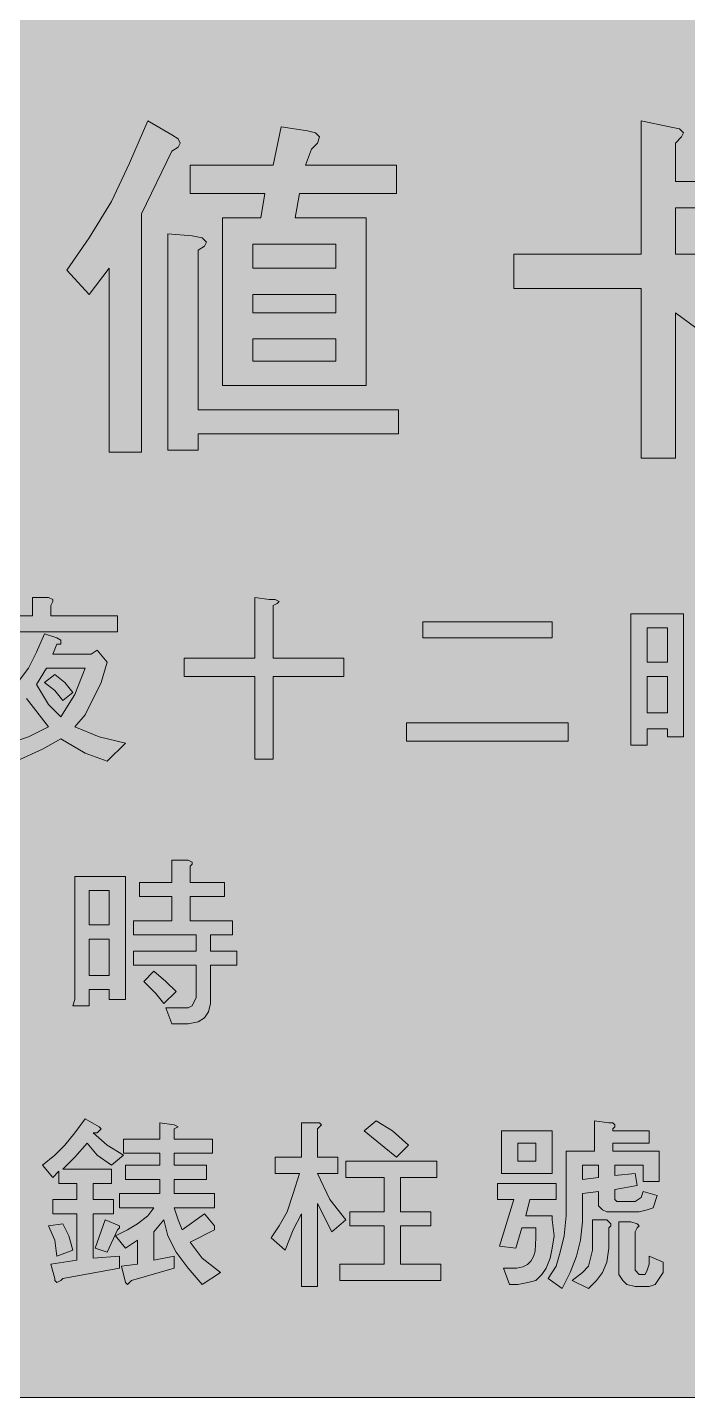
# Model space of a CAD drawing. Header units: metres. Extents: x 10 to 559, y 12 to 260.
# Drawn here: x 422.2 to 481, y 12.1 to 134.1 of the extents above; entities that cross this region are included whole.
import ezdxf

# ---------------------------------------------------------------- set-up
doc = ezdxf.new("R2010")
doc.units = ezdxf.units.M
doc.layers.add('FILL_BLACK_000000', color=7, linetype='Continuous', true_color=0x000000)
doc.layers.add('FILL_YELLOW_FFFF00', color=7, linetype='Continuous', true_color=0xffff00)

msp = doc.modelspace()

# ---------------------------------------------------------------- hatches: boundary and pattern name
at = {"layer": 'FILL_BLACK_000000', "true_color": 0x000000}
h = msp.add_hatch(color=7, dxfattribs=at)
h.dxf.hatch_style = 1
h.paths.add_polyline_path([(427.68, 115.38), (429.66, 118.62), (431.28, 122.04), (432.9, 125.82), (435.06, 124.56), (435.6, 124.2), (435.78, 123.84), (435.6, 123.48), (435.06, 123.12), (432.36, 117.54), (432.36, 96.3), (429.48, 96.3), (429.48, 112.68), (427.68, 110.34), (425.7, 112.5), (427.68, 115.38)])
h = msp.add_hatch(color=7, dxfattribs=at)
h.dxf.hatch_style = 1
h.paths.add_polyline_path([(476.82, 95.76), (476.82, 110.88), (465.48, 110.88), (465.48, 113.94), (476.82, 113.94), (476.82, 125.82), (479.34, 125.28), (480.24, 125.1), (480.6, 124.74), (480.42, 124.38), (479.88, 123.84), (479.88, 120.42), (490.86, 120.42), (490.86, 118.08), (479.88, 118.08), (479.88, 113.94), (494.1, 113.94), (494.1, 110.88), (481.32, 110.88), (486.9, 106.74), (492.12, 102.78), (490.14, 100.44), (484.74, 105.12), (479.88, 108.72), (479.88, 95.76), (476.82, 95.76)])
h = msp.add_hatch(color=7, dxfattribs=at)
h.dxf.hatch_style = 1
h.paths.add_polyline_path([(447.84, 124.74), (448.2, 124.38), (448.02, 123.84), (447.48, 123.3), (446.94, 121.86), (455.04, 121.86), (455.04, 119.34), (446.4, 119.34), (446.04, 117.18), (452.34, 117.18), (452.34, 102.24), (439.56, 102.24), (439.56, 117.18), (442.98, 117.18), (443.34, 119.34), (436.68, 119.34), (436.68, 121.86), (444.06, 121.86), (444.78, 125.28), (447.12, 124.92), (447.84, 124.74)])
h.paths.add_polyline_path([(442.26, 108.72), (449.64, 108.72), (449.64, 110.34), (442.26, 110.34), (442.26, 108.72)], flags=16)
h.paths.add_polyline_path([(442.26, 106.38), (442.26, 104.4), (449.64, 104.4), (449.64, 106.38), (442.26, 106.38)], flags=16)
h.paths.add_polyline_path([(449.64, 114.84), (442.26, 114.84), (442.26, 112.68), (449.64, 112.68), (449.64, 114.84)], flags=16)
h = msp.add_hatch(color=7, dxfattribs=at)
h.dxf.hatch_style = 1
h.paths.add_polyline_path([(437.76, 115.38), (438.12, 115.02), (437.94, 114.66), (437.4, 114.3), (437.4, 100.08), (455.22, 100.08), (455.22, 97.92), (437.4, 97.92), (437.4, 96.48), (434.7, 96.48), (434.7, 115.74), (436.86, 115.56), (437.76, 115.38)])
h = msp.add_hatch(color=7, dxfattribs=at)
h.dxf.hatch_style = 1
h.paths.add_polyline_path([(422.64, 81.72), (422.64, 83.34), (424.08, 83.34), (424.44, 83.16), (424.44, 82.98), (424.26, 82.62), (424.26, 81.72), (430.2, 81.72), (430.2, 80.28), (416.52, 80.28), (416.52, 81.72), (422.64, 81.72)])
h = msp.add_hatch(color=7, dxfattribs=at)
h.dxf.hatch_style = 1
h.paths.add_polyline_path([(444.24, 83.16), (444.6, 82.98), (444.42, 82.8), (444.06, 82.62), (444.06, 77.94), (450.36, 77.94), (450.36, 76.32), (444.06, 76.32), (444.06, 68.94), (442.44, 68.94), (442.44, 76.32), (436.14, 76.32), (436.14, 77.94), (442.44, 77.94), (442.44, 83.34), (443.7, 83.16), (444.24, 83.16)])
h = msp.add_hatch(color=7, dxfattribs=at)
h.dxf.hatch_style = 1
h.paths.add_polyline_path([(479.16, 70.92), (479.16, 71.64), (477.36, 71.64), (477.36, 70.2), (475.92, 70.2), (475.92, 81.9), (480.6, 81.9), (480.6, 70.92), (479.16, 70.92)])
h.paths.add_polyline_path([(477.36, 80.64), (477.36, 77.58), (479.16, 77.58), (479.16, 80.64), (477.36, 80.64)], flags=16)
h.paths.add_polyline_path([(479.16, 76.32), (477.36, 76.32), (477.36, 73.08), (479.16, 73.08), (479.16, 76.32)], flags=16)
h = msp.add_hatch(color=7, dxfattribs=at)
h.dxf.hatch_style = 1
h.paths.add_polyline_path([(468.9, 81.18), (468.9, 79.74), (457.38, 79.74), (457.38, 81.18), (468.9, 81.18)])
h = msp.add_hatch(color=7, dxfattribs=at)
h.dxf.hatch_style = 1
h.paths.add_polyline_path([(424.8, 79.2), (424.44, 78.3), (427.86, 78.3), (428.4, 78.66), (429.3, 77.58), (428.76, 75.78), (427.32, 72.9), (426.42, 71.82), (428.58, 70.92), (430.92, 70.38), (429.3, 68.76), (427.32, 69.48), (425.16, 70.74), (423.54, 69.84), (421.2, 68.76), (420.12, 70.2), (422.28, 70.92), (424.08, 71.82), (422.1, 74.34), (421.38, 73.62), (419.94, 74.34), (421.2, 75.6), (422.28, 77.04), (423, 78.48), (423.72, 80.1), (424.8, 79.74), (425.16, 79.56), (425.16, 79.2), (424.8, 79.2)])
h.paths.add_polyline_path([(426.42, 74.7), (427.32, 77.04), (423.9, 77.04), (423, 75.6), (424.08, 73.8), (425.16, 72.72), (426.42, 74.7)], flags=16)
h = msp.add_hatch(color=7, dxfattribs=at)
h.dxf.hatch_style = 1
h.paths.add_polyline_path([(426.24, 74.88), (425.34, 74.16), (424.62, 75.06), (423.72, 75.78), (424.62, 76.5), (425.52, 75.78), (426.24, 74.88)])
h = msp.add_hatch(color=7, dxfattribs=at)
h.dxf.hatch_style = 1
h.paths.add_polyline_path([(470.34, 72.18), (470.34, 70.56), (455.94, 70.56), (455.94, 72.18), (470.34, 72.18)])
h = msp.add_hatch(color=7, dxfattribs=at)
h.dxf.hatch_style = 1
h.paths.add_polyline_path([(435.06, 56.7), (432.18, 56.7), (432.18, 57.96), (435.06, 57.96), (435.06, 59.94), (436.5, 59.94), (436.86, 59.76), (436.86, 59.58), (436.68, 59.4), (436.68, 57.96), (439.74, 57.96), (439.74, 56.7), (436.68, 56.7), (436.68, 54.54), (440.46, 54.54), (440.46, 53.28), (438.48, 53.28), (438.48, 51.84), (440.82, 51.84), (440.82, 50.58), (438.48, 50.58), (438.48, 47.16), (438.3, 46.44), (437.94, 45.9), (437.4, 45.54), (436.5, 45.36), (435.06, 45.36), (434.52, 46.8), (436.5, 46.8), (436.86, 46.98), (437.22, 47.7), (437.22, 50.58), (431.64, 50.58), (431.64, 51.84), (437.22, 51.84), (437.22, 53.28), (431.64, 53.28), (431.64, 54.54), (435.06, 54.54), (435.06, 56.7)])
h = msp.add_hatch(color=7, dxfattribs=at)
h.dxf.hatch_style = 1
h.paths.add_polyline_path([(429.48, 47.52), (429.48, 48.42), (427.68, 48.42), (427.68, 46.98), (426.24, 46.98), (426.42, 47.52), (426.42, 58.5), (430.92, 58.5), (430.92, 47.52), (429.48, 47.52)])
h.paths.add_polyline_path([(427.68, 57.24), (427.68, 54.18), (429.48, 54.18), (429.48, 57.24), (427.68, 57.24)], flags=16)
h.paths.add_polyline_path([(429.48, 52.92), (427.68, 52.92), (427.68, 49.68), (429.48, 49.68), (429.48, 52.92)], flags=16)
h = msp.add_hatch(color=7, dxfattribs=at)
h.dxf.hatch_style = 1
h.paths.add_polyline_path([(434.52, 49.14), (435.42, 48.24), (434.34, 47.16), (433.62, 48.06), (432.54, 49.14), (433.44, 50.04), (434.52, 49.14)])
h = msp.add_hatch(color=7, dxfattribs=at)
h.dxf.hatch_style = 1
h.paths.add_polyline_path([(424.62, 33.66), (425.52, 34.56), (426.42, 35.64), (427.32, 36.9), (428.58, 36.18), (428.76, 36), (428.58, 35.82), (428.4, 35.64), (428.04, 35.64), (429.3, 34.56), (430.74, 33.66), (429.66, 32.76), (428.4, 33.66), (427.5, 34.74), (426.42, 33.48), (425.34, 32.4), (429.66, 32.4), (429.66, 31.14), (428.04, 31.14), (428.04, 29.7), (429.84, 29.7), (429.84, 28.44), (428.04, 28.44), (428.04, 24.48), (430.38, 24.66), (430.38, 23.58), (425.34, 22.68), (425.16, 22.5), (424.8, 22.32), (424.62, 22.5), (424.62, 22.68), (424.26, 23.94), (426.6, 24.3), (426.6, 28.44), (424.44, 28.44), (424.44, 29.7), (426.6, 29.7), (426.6, 31.14), (424.98, 31.14), (424.98, 32.22), (424.44, 31.68), (423.54, 32.76), (424.62, 33.66)])
h = msp.add_hatch(color=7, dxfattribs=at)
h.dxf.hatch_style = 1
h.paths.add_polyline_path([(454.68, 35.82), (456.12, 34.56), (455.04, 33.48), (453.96, 34.38), (452.16, 35.82), (453.24, 36.72), (454.68, 35.82)])
h = msp.add_hatch(color=7, dxfattribs=at)
h.dxf.hatch_style = 1
h.paths.add_polyline_path([(472.68, 36.72), (473.94, 36.54), (474.3, 36.54), (474.48, 36.36), (474.48, 36.18), (474.3, 36), (474.3, 35.82), (477.54, 35.82), (477.54, 34.74), (474.3, 34.74), (474.3, 34.02), (478.44, 34.02), (478.44, 31.32), (477, 31.32), (477, 32.76), (474.48, 32.76), (474.48, 31.86), (476.28, 32.04), (476.46, 30.96), (474.48, 30.6), (474.48, 29.7), (474.66, 29.52), (476.28, 29.52), (476.82, 29.88), (477, 30.42), (478.26, 30.06), (477.9, 28.98), (477.36, 28.8), (476.64, 28.62), (473.76, 28.62), (473.4, 28.8), (473.04, 29.16), (473.04, 30.42), (471.6, 30.24), (471.6, 27.72), (471.42, 26.1), (471.06, 24.66), (470.52, 23.22), (469.8, 21.78), (468.54, 22.68), (469.26, 23.76), (469.62, 25.02), (469.98, 26.46), (470.16, 28.26), (470.16, 34.02), (472.68, 34.02), (472.68, 36.72)])
h.paths.add_polyline_path([(473.04, 32.76), (471.6, 32.76), (471.6, 31.5), (473.04, 31.68), (473.04, 32.76)], flags=16)
h = msp.add_hatch(color=7, dxfattribs=at)
h.dxf.hatch_style = 1
h.paths.add_polyline_path([(433.98, 35.1), (433.98, 36.54), (435.24, 36.36), (435.6, 36.18), (435.24, 36), (435.24, 35.1), (438.66, 35.1), (438.66, 33.84), (435.24, 33.84), (435.24, 32.76), (438.12, 32.76), (438.12, 31.5), (435.24, 31.5), (435.24, 30.24), (438.84, 30.24), (438.84, 28.98), (435.24, 28.98), (435.6, 27.9), (435.96, 27), (437.94, 28.44), (438.84, 27.36), (438.84, 27), (436.68, 25.92), (437.76, 24.48), (439.38, 23.22), (437.76, 22.14), (436.5, 23.58), (435.42, 25.02), (434.7, 26.46), (434.34, 27.9), (433.44, 26.82), (433.44, 24.3), (435.24, 24.66), (435.24, 23.58), (431.46, 22.5), (431.1, 22.14), (430.92, 22.32), (430.56, 23.76), (432, 23.94), (432, 26.1), (430.92, 25.38), (430.02, 26.46), (431.1, 27), (432, 27.54), (432.9, 28.26), (433.44, 28.98), (430.38, 28.98), (430.38, 30.24), (433.98, 30.24), (433.98, 31.5), (430.92, 31.5), (430.92, 32.76), (433.98, 32.76), (433.98, 33.84), (430.74, 33.84), (430.74, 35.1), (433.98, 35.1)])
h = msp.add_hatch(color=7, dxfattribs=at)
h.dxf.hatch_style = 1
h.paths.add_polyline_path([(447.84, 36.54), (448.2, 36.54), (448.38, 36.36), (448.2, 36.18), (448.02, 36), (448.02, 33.48), (449.82, 33.48), (449.82, 32.04), (448.02, 32.04), (449.1, 29.7), (450.54, 27.9), (449.28, 26.82), (448.02, 29.34), (448.02, 21.96), (446.58, 21.96), (446.58, 28.44), (445.86, 27), (445.14, 25.2), (443.88, 26.28), (444.6, 27.36), (445.32, 28.62), (445.86, 30.24), (446.4, 32.04), (444.24, 32.04), (444.24, 33.48), (446.58, 33.48), (446.58, 36.54), (447.84, 36.54)])
h = msp.add_hatch(color=7, dxfattribs=at)
h.dxf.hatch_style = 1
h.paths.add_polyline_path([(468.9, 32.04), (464.4, 32.04), (464.4, 35.82), (468.9, 35.82), (468.9, 32.04)])
h.paths.add_polyline_path([(467.46, 34.74), (465.84, 34.74), (465.84, 33.12), (467.46, 33.12), (467.46, 34.74)], flags=16)
h = msp.add_hatch(color=7, dxfattribs=at)
h.dxf.hatch_style = 1
h.paths.add_polyline_path([(458.64, 33.12), (458.64, 31.68), (455.4, 31.68), (455.4, 28.62), (458.1, 28.62), (458.1, 27.36), (455.4, 27.36), (455.4, 23.94), (459, 23.94), (459, 22.5), (450, 22.5), (450, 23.94), (453.96, 23.94), (453.96, 27.36), (450.9, 27.36), (450.9, 28.62), (453.96, 28.62), (453.96, 31.68), (450.54, 31.68), (450.54, 33.12), (458.64, 33.12)])
h = msp.add_hatch(color=7, dxfattribs=at)
h.dxf.hatch_style = 1
h.paths.add_polyline_path([(469.26, 31.14), (469.26, 29.7), (466.92, 29.7), (466.56, 28.26), (468.9, 28.26), (468.9, 27.9), (469.08, 26.46), (468.9, 25.38), (468.72, 24.48), (468.36, 23.58), (468, 23.04), (467.46, 22.5), (466.74, 22.32), (465.84, 22.14), (465.12, 22.14), (464.58, 23.58), (465.12, 23.58), (465.77, 23.59), (466.3, 23.7), (466.71, 23.92), (467.02, 24.23), (467.24, 24.63), (467.38, 25.11), (467.46, 26.28), (467.46, 27.18), (466.2, 27.18), (465.66, 25.38), (464.22, 25.56), (465.48, 29.7), (464.04, 29.7), (464.04, 31.14), (469.26, 31.14)])
h = msp.add_hatch(color=7, dxfattribs=at)
h.dxf.hatch_style = 1
h.paths.add_polyline_path([(425.88, 26.46), (426.24, 25.2), (424.8, 24.66), (424.62, 26.1), (424.08, 27.36), (425.34, 27.54), (425.88, 26.46)])
h = msp.add_hatch(color=7, dxfattribs=at)
h.dxf.hatch_style = 1
h.paths.add_polyline_path([(429.12, 27.9), (430.38, 27.36), (430.38, 27.18), (430.2, 27), (429.3, 25.02), (428.22, 25.38), (429.12, 27.9)])
h = msp.add_hatch(color=7, dxfattribs=at)
h.dxf.hatch_style = 1
h.paths.add_polyline_path([(471.6, 23.22), (472.14, 23.76), (472.5, 25.2), (472.5, 27.9), (473.76, 27.9), (473.94, 27.72), (474.12, 27.54), (474.12, 27.36), (473.94, 27.18), (473.94, 25.38), (473.76, 24.12), (473.4, 23.22), (472.86, 22.5), (472.14, 21.78), (470.7, 22.5), (471.6, 23.22)])
h = msp.add_hatch(color=7, dxfattribs=at)
h.dxf.hatch_style = 1
h.paths.add_polyline_path([(475.92, 27.72), (476.46, 27.54), (476.64, 27.36), (476.46, 27.18), (476.28, 26.82), (476.28, 23.4), (476.64, 23.04), (477.18, 23.04), (477.36, 23.4), (477.54, 23.94), (477.54, 24.66), (478.8, 24.12), (478.8, 23.22), (478.08, 22.14), (477.54, 21.96), (476.28, 21.96), (475.56, 22.14), (475.2, 22.5), (474.84, 23.04), (474.84, 27.72), (475.92, 27.72)])
at = {"layer": 'FILL_YELLOW_FFFF00', "true_color": 0xffff00}
h = msp.add_hatch(color=7, dxfattribs=at)
h.dxf.hatch_style = 1
h.paths.add_polyline_path([(553.58, 259.79), (554.9, 259.4), (556.14, 258.78), (557.28, 257.94), (558.12, 256.9), (558.74, 255.69), (559.13, 254.35), (559.26, 252.9), (559.26, 19.08), (559.13, 17.73), (558.72, 16.38), (558.07, 15.21), (557.28, 14.04), (556.11, 13.12), (554.83, 12.51), (553.51, 12.17), (552.24, 12.06), (17.1, 12.06), (15.86, 12.17), (14.6, 12.51), (13.38, 13.12), (12.24, 14.04), (11.3, 15.18), (10.62, 16.43), (10.22, 17.74), (10.08, 19.08), (10.08, 252.9), (10.22, 254.25), (10.62, 255.6), (11.3, 256.77), (12.24, 257.94), (12.71, 258.45), (13.28, 258.89), (14.58, 259.56), (15.91, 259.88), (17.1, 259.92), (552.24, 259.92), (553.58, 259.79)])

# ---------------------------------------------------------------- linework, layer by layer
at = {"layer": 'FILL_BLACK_000000', "lineweight": 0, "true_color": 0x000000}
for points in [[(427.68, 115.38), (429.66, 118.62), (431.28, 122.04), (432.9, 125.82), (435.06, 124.56), (435.6, 124.2), (435.78, 123.84), (435.6, 123.48), (435.06, 123.12), (432.36, 117.54), (432.36, 96.3), (429.48, 96.3), (429.48, 112.68), (427.68, 110.34), (425.7, 112.5)], [(447.84, 124.74), (448.2, 124.38), (448.02, 123.84), (447.48, 123.3), (446.94, 121.86), (455.04, 121.86), (455.04, 119.34), (446.4, 119.34), (446.04, 117.18), (452.34, 117.18), (452.34, 102.24), (439.56, 102.24), (439.56, 117.18), (442.98, 117.18), (443.34, 119.34), (436.68, 119.34), (436.68, 121.86), (444.06, 121.86), (444.78, 125.28), (447.12, 124.92)], [(437.76, 115.38), (438.12, 115.02), (437.94, 114.66), (437.4, 114.3), (437.4, 100.08), (455.22, 100.08), (455.22, 97.92), (437.4, 97.92), (437.4, 96.48), (434.7, 96.48), (434.7, 115.74), (436.86, 115.56)], [(449.64, 114.84), (442.26, 114.84), (442.26, 112.68), (449.64, 112.68)], [(442.26, 108.72), (449.64, 108.72), (449.64, 110.34), (442.26, 110.34)], [(442.26, 106.38), (442.26, 104.4), (449.64, 104.4), (449.64, 106.38)], [(422.64, 81.72), (422.64, 83.34), (424.08, 83.34), (424.44, 83.16), (424.44, 82.98), (424.26, 82.62), (424.26, 81.72), (430.2, 81.72), (430.2, 80.28), (416.52, 80.28), (416.52, 81.72)], [(444.24, 83.16), (444.6, 82.98), (444.42, 82.8), (444.06, 82.62), (444.06, 77.94), (450.36, 77.94), (450.36, 76.32), (444.06, 76.32), (444.06, 68.94), (442.44, 68.94), (442.44, 76.32), (436.14, 76.32), (436.14, 77.94), (442.44, 77.94), (442.44, 83.34), (443.7, 83.16)], [(479.16, 70.92), (479.16, 71.64), (477.36, 71.64), (477.36, 70.2), (475.92, 70.2), (475.92, 81.9), (480.6, 81.9), (480.6, 70.92)], [(468.9, 81.18), (468.9, 79.74), (457.38, 79.74), (457.38, 81.18)], [(477.36, 80.64), (477.36, 77.58), (479.16, 77.58), (479.16, 80.64)], [(426.42, 74.7), (427.32, 77.04), (423.9, 77.04), (423, 75.6), (424.08, 73.8), (425.16, 72.72)], [(426.24, 74.88), (425.34, 74.16), (424.62, 75.06), (423.72, 75.78), (424.62, 76.5), (425.52, 75.78)], [(479.16, 76.32), (477.36, 76.32), (477.36, 73.08), (479.16, 73.08)], [(470.34, 72.18), (470.34, 70.56), (455.94, 70.56), (455.94, 72.18)], [(435.06, 56.7), (432.18, 56.7), (432.18, 57.96), (435.06, 57.96), (435.06, 59.94), (436.5, 59.94), (436.86, 59.76), (436.86, 59.58), (436.68, 59.4), (436.68, 57.96), (439.74, 57.96), (439.74, 56.7), (436.68, 56.7), (436.68, 54.54), (440.46, 54.54), (440.46, 53.28), (438.48, 53.28), (438.48, 51.84), (440.82, 51.84), (440.82, 50.58), (438.48, 50.58), (438.48, 47.16), (438.3, 46.44), (437.94, 45.9), (437.4, 45.54), (436.5, 45.36), (435.06, 45.36), (434.52, 46.8), (436.5, 46.8), (436.86, 46.98), (437.22, 47.7), (437.22, 50.58), (431.64, 50.58), (431.64, 51.84), (437.22, 51.84), (437.22, 53.28), (431.64, 53.28), (431.64, 54.54), (435.06, 54.54)], [(429.48, 47.52), (429.48, 48.42), (427.68, 48.42), (427.68, 46.98), (426.24, 46.98), (426.42, 47.52), (426.42, 58.5), (430.92, 58.5), (430.92, 47.52)], [(427.68, 57.24), (427.68, 54.18), (429.48, 54.18), (429.48, 57.24)], [(429.48, 52.92), (427.68, 52.92), (427.68, 49.68), (429.48, 49.68)], [(434.52, 49.14), (435.42, 48.24), (434.34, 47.16), (433.62, 48.06), (432.54, 49.14), (433.44, 50.04)], [(424.62, 33.66), (425.52, 34.56), (426.42, 35.64), (427.32, 36.9), (428.58, 36.18), (428.76, 36), (428.58, 35.82), (428.4, 35.64), (428.04, 35.64), (429.3, 34.56), (430.74, 33.66), (429.66, 32.76), (428.4, 33.66), (427.5, 34.74), (426.42, 33.48), (425.34, 32.4), (429.66, 32.4), (429.66, 31.14), (428.04, 31.14), (428.04, 29.7), (429.84, 29.7), (429.84, 28.44), (428.04, 28.44), (428.04, 24.48), (430.38, 24.66), (430.38, 23.58), (425.34, 22.68), (425.16, 22.5), (424.8, 22.32), (424.62, 22.5), (424.62, 22.68), (424.26, 23.94), (426.6, 24.3), (426.6, 28.44), (424.44, 28.44), (424.44, 29.7), (426.6, 29.7), (426.6, 31.14), (424.98, 31.14), (424.98, 32.22), (424.44, 31.68), (423.54, 32.76)], [(454.68, 35.82), (456.12, 34.56), (455.04, 33.48), (453.96, 34.38), (452.16, 35.82), (453.24, 36.72)], [(472.68, 36.72), (473.94, 36.54), (474.3, 36.54), (474.48, 36.36), (474.48, 36.18), (474.3, 36), (474.3, 35.82), (477.54, 35.82), (477.54, 34.74), (474.3, 34.74), (474.3, 34.02), (478.44, 34.02), (478.44, 31.32), (477, 31.32), (477, 32.76), (474.48, 32.76), (474.48, 31.86), (476.28, 32.04), (476.46, 30.96), (474.48, 30.6), (474.48, 29.7), (474.66, 29.52), (476.28, 29.52), (476.82, 29.88), (477, 30.42), (478.26, 30.06), (477.9, 28.98), (477.36, 28.8), (476.64, 28.62), (473.76, 28.62), (473.4, 28.8), (473.04, 29.16), (473.04, 30.42), (471.6, 30.24), (471.6, 27.72), (471.42, 26.1), (471.06, 24.66), (470.52, 23.22), (469.8, 21.78), (468.54, 22.68), (469.26, 23.76), (469.62, 25.02), (469.98, 26.46), (470.16, 28.26), (470.16, 34.02), (472.68, 34.02)], [(433.98, 35.1), (433.98, 36.54), (435.24, 36.36), (435.6, 36.18), (435.24, 36), (435.24, 35.1), (438.66, 35.1), (438.66, 33.84), (435.24, 33.84), (435.24, 32.76), (438.12, 32.76), (438.12, 31.5), (435.24, 31.5), (435.24, 30.24), (438.84, 30.24), (438.84, 28.98), (435.24, 28.98), (435.6, 27.9), (435.96, 27), (437.94, 28.44), (438.84, 27.36), (438.84, 27), (436.68, 25.92), (437.76, 24.48), (439.38, 23.22), (437.76, 22.14), (436.5, 23.58), (435.42, 25.02), (434.7, 26.46), (434.34, 27.9), (433.44, 26.82), (433.44, 24.3), (435.24, 24.66), (435.24, 23.58), (431.46, 22.5), (431.1, 22.14), (430.92, 22.32), (430.56, 23.76), (432, 23.94), (432, 26.1), (430.92, 25.38), (430.02, 26.46), (431.1, 27), (432, 27.54), (432.9, 28.26), (433.44, 28.98), (430.38, 28.98), (430.38, 30.24), (433.98, 30.24), (433.98, 31.5), (430.92, 31.5), (430.92, 32.76), (433.98, 32.76), (433.98, 33.84), (430.74, 33.84), (430.74, 35.1)], [(447.84, 36.54), (448.2, 36.54), (448.38, 36.36), (448.2, 36.18), (448.02, 36), (448.02, 33.48), (449.82, 33.48), (449.82, 32.04), (448.02, 32.04), (449.1, 29.7), (450.54, 27.9), (449.28, 26.82), (448.02, 29.34), (448.02, 21.96), (446.58, 21.96), (446.58, 28.44), (445.86, 27), (445.14, 25.2), (443.88, 26.28), (444.6, 27.36), (445.32, 28.62), (445.86, 30.24), (446.4, 32.04), (444.24, 32.04), (444.24, 33.48), (446.58, 33.48), (446.58, 36.54)], [(468.9, 32.04), (464.4, 32.04), (464.4, 35.82), (468.9, 35.82)], [(467.46, 34.74), (465.84, 34.74), (465.84, 33.12), (467.46, 33.12)], [(458.64, 33.12), (458.64, 31.68), (455.4, 31.68), (455.4, 28.62), (458.1, 28.62), (458.1, 27.36), (455.4, 27.36), (455.4, 23.94), (459, 23.94), (459, 22.5), (450, 22.5), (450, 23.94), (453.96, 23.94), (453.96, 27.36), (450.9, 27.36), (450.9, 28.62), (453.96, 28.62), (453.96, 31.68), (450.54, 31.68), (450.54, 33.12)], [(473.04, 32.76), (471.6, 32.76), (471.6, 31.5), (473.04, 31.68)], [(469.26, 31.14), (469.26, 29.7), (466.92, 29.7), (466.56, 28.26), (468.9, 28.26), (468.9, 27.9), (469.08, 26.46), (468.9, 25.38), (468.72, 24.48), (468.36, 23.58), (468, 23.04), (467.46, 22.5), (466.74, 22.32), (465.84, 22.14), (465.12, 22.14), (464.58, 23.58), (465.12, 23.58), (465.77, 23.59), (466.3, 23.7), (466.71, 23.92), (467.02, 24.23), (467.24, 24.63), (467.38, 25.11), (467.46, 26.28), (467.46, 27.18), (466.2, 27.18), (465.66, 25.38), (464.22, 25.56), (465.48, 29.7), (464.04, 29.7), (464.04, 31.14)], [(425.88, 26.46), (426.24, 25.2), (424.8, 24.66), (424.62, 26.1), (424.08, 27.36), (425.34, 27.54)], [(429.12, 27.9), (430.38, 27.36), (430.38, 27.18), (430.2, 27), (429.3, 25.02), (428.22, 25.38)], [(471.6, 23.22), (472.14, 23.76), (472.5, 25.2), (472.5, 27.9), (473.76, 27.9), (473.94, 27.72), (474.12, 27.54), (474.12, 27.36), (473.94, 27.18), (473.94, 25.38), (473.76, 24.12), (473.4, 23.22), (472.86, 22.5), (472.14, 21.78), (470.7, 22.5)], [(475.92, 27.72), (476.46, 27.54), (476.64, 27.36), (476.46, 27.18), (476.28, 26.82), (476.28, 23.4), (476.64, 23.04), (477.18, 23.04), (477.36, 23.4), (477.54, 23.94), (477.54, 24.66), (478.8, 24.12), (478.8, 23.22), (478.08, 22.14), (477.54, 21.96), (476.28, 21.96), (475.56, 22.14), (475.2, 22.5), (474.84, 23.04), (474.84, 27.72)]]:
    msp.add_lwpolyline(points, close=True, dxfattribs=at)
for points in [[(484.74, 105.12), (479.88, 108.72), (479.88, 95.76), (476.82, 95.76), (476.82, 110.88), (465.48, 110.88), (465.48, 113.94), (476.82, 113.94), (476.82, 125.82), (479.34, 125.28), (480.24, 125.1), (480.6, 124.74), (480.42, 124.38), (479.88, 123.84), (479.88, 120.42), (490.86, 120.42)], [(490.86, 118.08), (479.88, 118.08), (479.88, 113.94), (494.1, 113.94)], [(421.2, 75.6), (422.28, 77.04), (423, 78.48), (423.72, 80.1), (424.8, 79.74), (425.16, 79.56), (425.16, 79.2), (424.8, 79.2), (424.44, 78.3), (427.86, 78.3), (428.4, 78.66), (429.3, 77.58), (428.76, 75.78), (427.32, 72.9), (426.42, 71.82), (428.58, 70.92), (430.92, 70.38), (429.3, 68.76), (427.32, 69.48), (425.16, 70.74), (423.54, 69.84), (421.2, 68.76)], [(420.12, 70.2), (422.28, 70.92), (424.08, 71.82), (422.1, 74.34)]]:
    msp.add_lwpolyline(points, dxfattribs=at)
at = {"layer": 'FILL_YELLOW_FFFF00', "lineweight": 0, "true_color": 0xffff00}
msp.add_lwpolyline([(17.1, 259.92), (552.24, 259.92), (553.58, 259.79), (554.9, 259.4), (556.14, 258.78), (557.28, 257.94), (558.12, 256.9), (558.74, 255.69), (559.13, 254.35), (559.26, 252.9), (559.26, 19.08), (559.13, 17.73), (558.72, 16.38), (558.07, 15.21), (557.28, 14.04), (556.11, 13.12), (554.83, 12.51), (553.51, 12.17), (552.24, 12.06), (17.1, 12.06)], dxfattribs=at)

doc.saveas('drawing.dxf')
